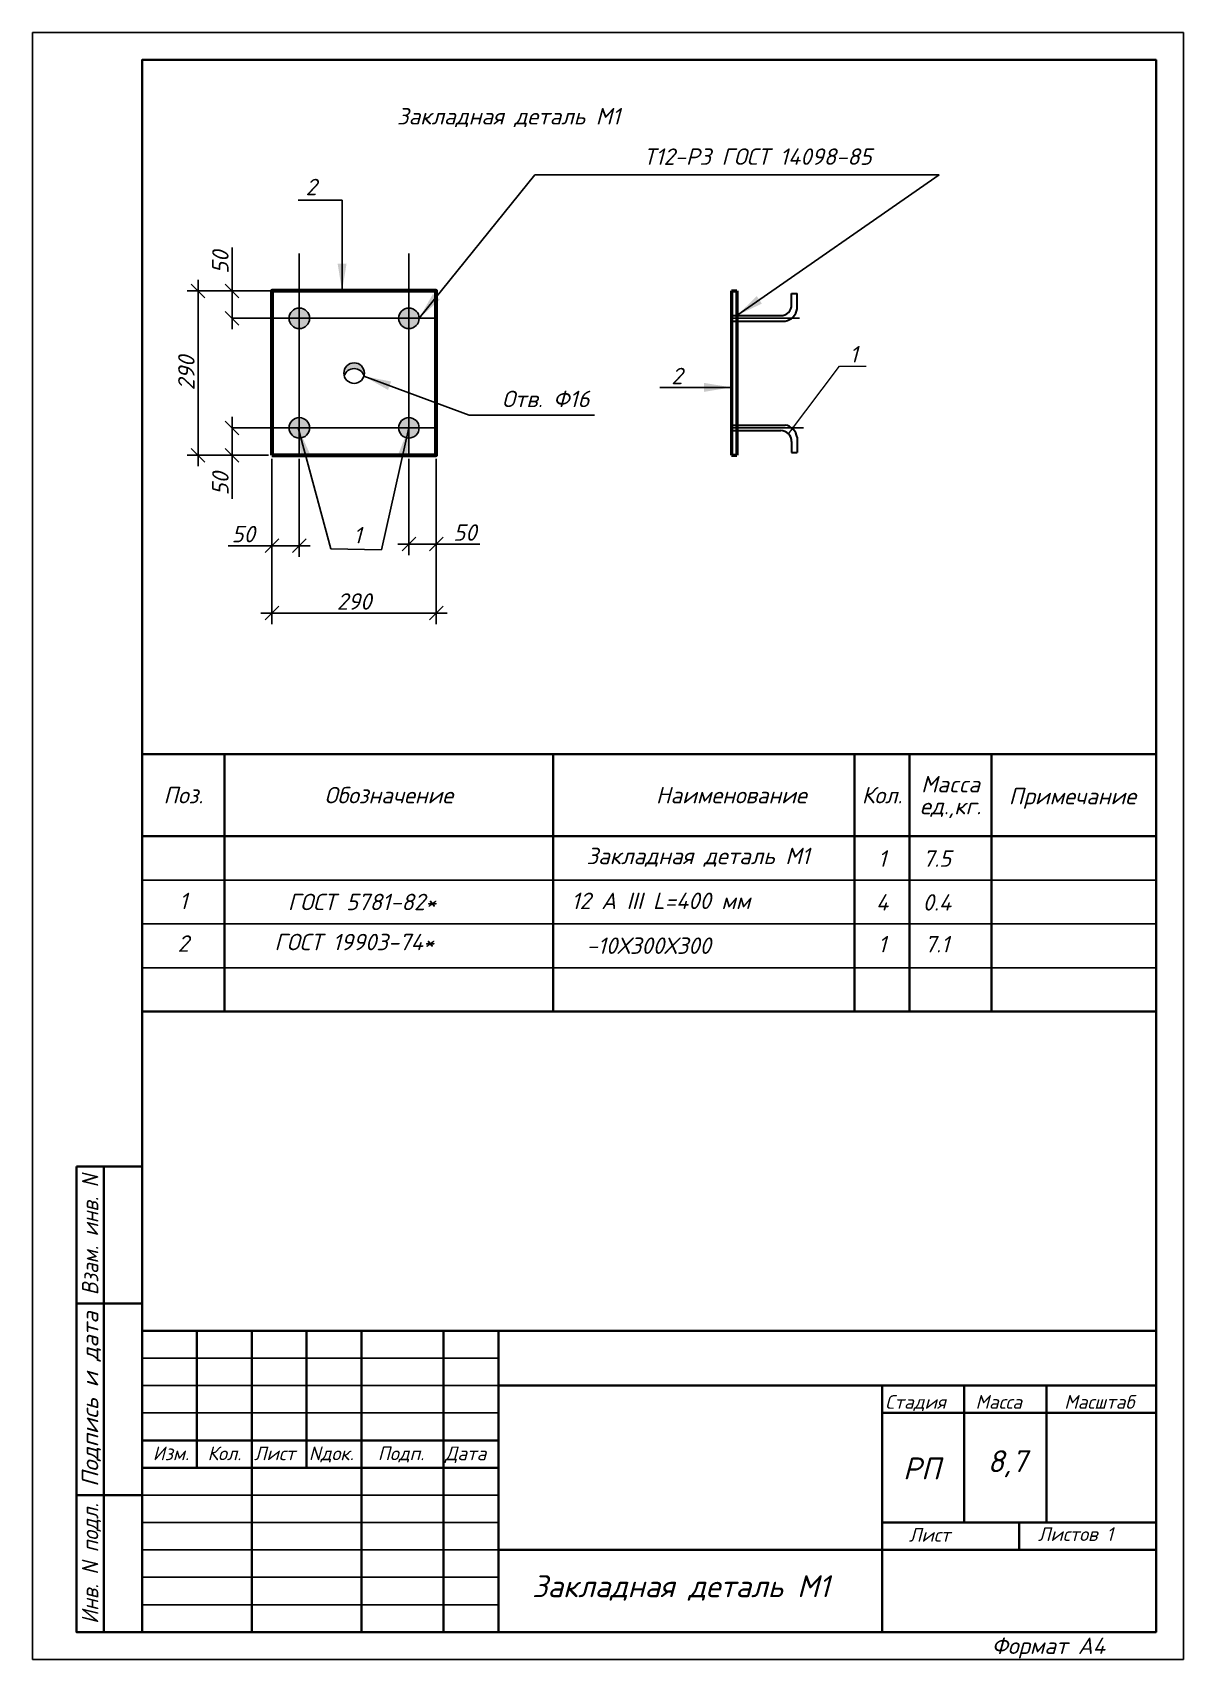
# Model space of a CAD drawing. Extents: x 108150 to 142535, y -18867 to -9422.
# Drawn here: x 140486.3 to 140696.3, y -16848.3 to -16551.3 of the extents above; entities that cross this region are included whole.
import ezdxf
from ezdxf.enums import TextEntityAlignment as Align

# ---------------------------------------------------------------- set-up
doc = ezdxf.new("R2010")
doc.units = 0
doc.header["$MEASUREMENT"] = 0
doc.header["$PDMODE"] = 32
doc.header["$PDSIZE"] = 0.6
doc.layers.add('Текст', color=2, linetype='Continuous', lineweight=15)
doc.styles.add('Romans', font='Romans.shx')
doc.styles.add('ГОСТ -3', font='isocpeui.ttf', dxfattribs={"height": 3})
doc.styles.add('ГОСТ2.5', font='isocpeur.ttf', dxfattribs={"oblique": 15, "height": 2.5})
doc.dimstyles.new('FМ100-3-P', dxfattribs={"dimtxt": 3, "dimasz": 1.5, "dimexe": 0.5, "dimexo": 1, "dimgap": 1, "dimtad": 1, "dimdec": 0, "dimlfac": 100, "dimdsep": 46, "dimtxsty": 'Romans', "dimblk": 'OBLIQUE', "dimcen": 2.5, "dimdle": 0.5, "dimclrd": 7, "dimclre": 7, "dimclrt": 7, "dimadec": 0, "dimazin": 0, "dimtfac": 1, "dimtdec": 0, "dimtmove": 0, "dimatfit": 3, "dimfxl": 1.25, "dimlwd": 15, "dimlwe": 15, "dimarcsym": 0})
doc.dimstyles.new('м10', dxfattribs={"dimtxt": 2.5, "dimasz": 2.5, "dimexe": 2, "dimexo": 0.625, "dimtad": 1, "dimdec": 0, "dimlfac": 10, "dimtxsty": 'Standard', "dimblk": 'OBLIQUE', "dimblk1": 'OBLIQUE', "dimblk2": 'OPEN30', "dimcen": -2.5, "dimdle": 2, "dimadec": 0, "dimazin": 0, "dimtfac": 1, "dimtdec": 0, "dimtmove": 0, "dimatfit": 3, "dimfxl": 1, "dimarcsym": 0})

# ---------------------------------------------------------------- blocks, each defined once
blk = doc.blocks.new('_Oblique')
at = {"color": 0, "linetype": 'ByBlock', "lineweight": -2}
blk.add_line((-0.5, -0.5), (0.5, 0.5), dxfattribs=at)
blk = doc.blocks.new('*D2974')
at = {"color": 0, "linetype": 'ByBlock', "lineweight": -2, "transparency": 16777216}
for p, q in [((140529.39, -16598.5), (140514.54, -16598.5)), ((140516.54, -16630.5), (140516.54, -16596.5)), ((140529.39, -16628.5), (140514.54, -16628.5))]:
    blk.add_line(p, q, dxfattribs=at)
at = {"layer": 'Defpoints', "color": 0, "linetype": 'ByBlock', "lineweight": 0, "transparency": 16777216}
for p in [(140516.54, -16598.5), (140530.02, -16598.5), (140530.02, -16628.5)]:
    blk.add_point(p, dxfattribs=at)
at = {"color": 0, "linetype": 'ByBlock', "lineweight": -2, "transparency": 16777216, "xscale": 2.5, "yscale": 2.5, "zscale": 2.5}
for p, rotation in [((140516.54, -16598.5), 90), ((140516.54, -16628.5), 270)]:
    blk.add_blockref('_Oblique', p, dxfattribs=dict(at, rotation=rotation))
at = {"color": 0, "linetype": 'ByBlock', "lineweight": 25, "transparency": 16777216, "insert": (140514.41, -16613.5), "char_height": 3, "attachment_point": 5, "rotation": 90, "style": 'ГОСТ -3'}
blk.add_mtext('290', dxfattribs=at)
blk = doc.blocks.new('_Open30')
at = {"color": 0, "linetype": 'ByBlock', "lineweight": -2}
for p, q in [((-1, 0.268), (0, 0)), ((0, 0), (-1, -0.268)), ((0, 0), (-1, 0))]:
    blk.add_line(p, q, dxfattribs=at)
blk = doc.blocks.new('*D2975')
at = {"color": 0, "linetype": 'ByBlock', "lineweight": -2, "transparency": 16777216}
for p, q in [((140522.74, -16598.5), (140522.74, -16590.55)), ((140522.74, -16605.5), (140522.74, -16598.5)), ((140523.37, -16598.5), (140524.74, -16598.5)), ((140523.37, -16603.5), (140524.74, -16603.5))]:
    blk.add_line(p, q, dxfattribs=at)
at = {"layer": 'Defpoints', "color": 0, "linetype": 'ByBlock', "lineweight": 0, "transparency": 16777216}
for p in [(140522.74, -16598.5), (140522.74, -16598.5), (140522.74, -16603.5)]:
    blk.add_point(p, dxfattribs=at)
at = {"color": 0, "linetype": 'ByBlock', "lineweight": -2, "transparency": 16777216, "xscale": 2.5, "yscale": 2.5, "zscale": 2.5}
for p, rotation in [((140522.74, -16598.5), 90), ((140522.74, -16603.5), 270)]:
    blk.add_blockref('_Oblique', p, dxfattribs=dict(at, rotation=rotation))
at = {"color": 0, "linetype": 'ByBlock', "lineweight": 25, "transparency": 16777216, "insert": (140520.62, -16593.28), "char_height": 3, "attachment_point": 5, "rotation": 90, "style": 'ГОСТ -3'}
blk.add_mtext('50', dxfattribs=at)
blk = doc.blocks.new('*D2976')
at = {"color": 0, "linetype": 'ByBlock', "lineweight": -2, "transparency": 16777216}
for p, q in [((140522.74, -16621.5), (140522.74, -16628.5)), ((140523.37, -16623.5), (140524.74, -16623.5)), ((140522.74, -16628.5), (140522.74, -16636.45)), ((140523.37, -16628.5), (140524.74, -16628.5))]:
    blk.add_line(p, q, dxfattribs=at)
at = {"layer": 'Defpoints', "color": 0, "linetype": 'ByBlock', "lineweight": 0, "transparency": 16777216}
for p in [(140522.74, -16623.5), (140522.74, -16628.5), (140522.74, -16628.5)]:
    blk.add_point(p, dxfattribs=at)
at = {"color": 0, "linetype": 'ByBlock', "lineweight": -2, "transparency": 16777216, "xscale": 2.5, "yscale": 2.5, "zscale": 2.5}
for p, rotation in [((140522.74, -16623.5), 90), ((140522.74, -16628.5), 270)]:
    blk.add_blockref('_Oblique', p, dxfattribs=dict(at, rotation=rotation))
at = {"color": 0, "linetype": 'ByBlock', "lineweight": 25, "transparency": 16777216, "insert": (140520.62, -16633.72), "char_height": 3, "attachment_point": 5, "rotation": 90, "style": 'ГОСТ -3'}
blk.add_mtext('50', dxfattribs=at)
blk = doc.blocks.new('*D2977')
at = {"color": 0, "linetype": 'ByBlock', "lineweight": -2, "transparency": 16777216}
for p, q in [((140530.02, -16629.13), (140530.02, -16659.32)), ((140560.02, -16629.13), (140560.02, -16659.32)), ((140528.02, -16657.32), (140562.02, -16657.32))]:
    blk.add_line(p, q, dxfattribs=at)
at = {"layer": 'Defpoints', "color": 0, "linetype": 'ByBlock', "lineweight": 0, "transparency": 16777216}
for p in [(140530.02, -16628.5), (140560.02, -16628.5), (140560.02, -16657.32)]:
    blk.add_point(p, dxfattribs=at)
at = {"color": 0, "linetype": 'ByBlock', "lineweight": -2, "transparency": 16777216, "xscale": 2.5, "yscale": 2.5, "zscale": 2.5, "rotation": 180}
blk.add_blockref('_Oblique', (140530.02, -16657.32), dxfattribs=at)
at = {"color": 0, "linetype": 'ByBlock', "lineweight": -2, "transparency": 16777216, "xscale": 2.5, "yscale": 2.5, "zscale": 2.5}
blk.add_blockref('_Oblique', (140560.02, -16657.32), dxfattribs=at)
at = {"color": 0, "linetype": 'ByBlock', "lineweight": 25, "transparency": 16777216, "insert": (140545.02, -16655.2), "char_height": 3, "attachment_point": 5, "style": 'ГОСТ -3'}
blk.add_mtext('290', dxfattribs=at)
blk = doc.blocks.new('*D2978')
at = {"color": 0, "linetype": 'ByBlock', "lineweight": -2, "transparency": 16777216}
for p, q in [((140555.02, -16629.13), (140555.02, -16646.73)), ((140560.02, -16629.13), (140560.02, -16646.73)), ((140553.02, -16644.73), (140560.02, -16644.73)), ((140560.02, -16644.73), (140567.97, -16644.73))]:
    blk.add_line(p, q, dxfattribs=at)
at = {"layer": 'Defpoints', "color": 0, "linetype": 'ByBlock', "lineweight": 0, "transparency": 16777216}
for p in [(140555.02, -16628.5), (140560.02, -16628.5), (140560.02, -16644.73)]:
    blk.add_point(p, dxfattribs=at)
at = {"color": 0, "linetype": 'ByBlock', "lineweight": -2, "transparency": 16777216, "xscale": 2.5, "yscale": 2.5, "zscale": 2.5, "rotation": 180}
blk.add_blockref('_Oblique', (140555.02, -16644.73), dxfattribs=at)
at = {"color": 0, "linetype": 'ByBlock', "lineweight": -2, "transparency": 16777216, "xscale": 2.5, "yscale": 2.5, "zscale": 2.5}
blk.add_blockref('_Oblique', (140560.02, -16644.73), dxfattribs=at)
at = {"color": 0, "linetype": 'ByBlock', "lineweight": 25, "transparency": 16777216, "insert": (140565.24, -16642.61), "char_height": 3, "attachment_point": 5, "style": 'ГОСТ -3'}
blk.add_mtext('50', dxfattribs=at)
blk = doc.blocks.new('*D2979')
at = {"color": 0, "linetype": 'ByBlock', "lineweight": -2, "transparency": 16777216}
for p, q in [((140530.02, -16629.13), (140530.02, -16647.03)), ((140535.02, -16629.13), (140535.02, -16647.03)), ((140530.02, -16645.03), (140522.07, -16645.03)), ((140537.02, -16645.03), (140530.02, -16645.03))]:
    blk.add_line(p, q, dxfattribs=at)
at = {"layer": 'Defpoints', "color": 0, "linetype": 'ByBlock', "lineweight": 0, "transparency": 16777216}
for p in [(140530.02, -16628.5), (140535.02, -16628.5), (140530.02, -16645.03)]:
    blk.add_point(p, dxfattribs=at)
at = {"color": 0, "linetype": 'ByBlock', "lineweight": -2, "transparency": 16777216, "xscale": 2.5, "yscale": 2.5, "zscale": 2.5, "rotation": 180}
blk.add_blockref('_Oblique', (140530.02, -16645.03), dxfattribs=at)
at = {"color": 0, "linetype": 'ByBlock', "lineweight": -2, "transparency": 16777216, "xscale": 2.5, "yscale": 2.5, "zscale": 2.5}
blk.add_blockref('_Oblique', (140535.02, -16645.03), dxfattribs=at)
at = {"color": 0, "linetype": 'ByBlock', "lineweight": 25, "transparency": 16777216, "insert": (140524.79, -16642.9), "char_height": 3, "attachment_point": 5, "style": 'ГОСТ -3'}
blk.add_mtext('50', dxfattribs=at)

msp = doc.modelspace()

# ---------------------------------------------------------------- hatches: boundary and pattern name
at = {"linetype": 'ByBlock', "lineweight": 25}
h = msp.add_hatch(color=256, dxfattribs=at)
h.paths.add_polyline_path([(140535.0186, -16603.5007), (140533.1447, -16603.5007, 0.41421356), (140535.0186, -16605.3746)])
h.paths.add_polyline_path([(140536.8925, -16603.5007), (140535.0186, -16603.5007), (140535.0186, -16605.3746, 0.41421356)])
h.paths.add_polyline_path([(140535.0186, -16601.6268), (140535.0186, -16603.5007), (140536.8925, -16603.5007, 0.41421356)])
h.paths.add_polyline_path([(140535.0186, -16601.6268, 0.41421356), (140533.1447, -16603.5007), (140535.0186, -16603.5007)])
h = msp.add_hatch(color=256, dxfattribs=at)
h.paths.add_polyline_path([(140555.0186, -16603.5007), (140553.1447, -16603.5007, 0.41421356), (140555.0186, -16605.3746)])
h.paths.add_polyline_path([(140556.8925, -16603.5007), (140555.0186, -16603.5007), (140555.0186, -16605.3746, 0.41421356)])
h.paths.add_polyline_path([(140555.0186, -16601.6268), (140555.0186, -16603.5007), (140556.8925, -16603.5007, 0.41421356)])
h.paths.add_polyline_path([(140555.0186, -16601.6268, 0.41421356), (140553.1447, -16603.5007), (140555.0186, -16603.5007)])
msp.add_hatch(color=256, dxfattribs=at).paths.add_polyline_path([(140543.1447, -16613.5007, 0.07067182), (140543.2188, -16614.0226, -0.75123202), (140546.8184, -16614.0226, 0.07067182), (140546.8925, -16613.5007, 1)])
h = msp.add_hatch(color=256, dxfattribs=at)
h.paths.add_polyline_path([(140535.0186, -16623.5007), (140533.1447, -16623.5007, 0.41421356), (140535.0186, -16625.3746)])
h.paths.add_polyline_path([(140536.8925, -16623.5007), (140535.0186, -16623.5007), (140535.0186, -16625.3746, 0.41421356)])
h.paths.add_polyline_path([(140535.0186, -16621.6268), (140535.0186, -16623.5007), (140536.8925, -16623.5007, 0.41421356)])
h.paths.add_polyline_path([(140535.0186, -16621.6268, 0.41421356), (140533.1447, -16623.5007), (140535.0186, -16623.5007)])
h = msp.add_hatch(color=256, dxfattribs=at)
h.paths.add_polyline_path([(140555.0186, -16623.5007), (140553.1447, -16623.5007, 0.41421356), (140555.0186, -16625.3746)])
h.paths.add_polyline_path([(140556.8925, -16623.5007), (140555.0186, -16623.5007), (140555.0186, -16625.3746, 0.41421356)])
h.paths.add_polyline_path([(140555.0186, -16621.6268), (140555.0186, -16623.5007), (140556.8925, -16623.5007, 0.41421356)])
h.paths.add_polyline_path([(140555.0186, -16621.6268, 0.41421356), (140553.1447, -16623.5007), (140555.0186, -16623.5007)])

# ---------------------------------------------------------------- linework, layer by layer
for p, q in [((140535.0186, -16628.5007, -754.4947), (140535.0186, -16591.6668, -754.4947)), ((140555.0186, -16628.5007, -754.4947), (140555.0186, -16591.6668, -754.4947)), ((140530.0186, -16598.5007, -754.4947), (140522.7437, -16598.5007, -754.4947)), ((140560.0186, -16603.5007, -754.4947), (140522.7437, -16603.5007, -754.4947)), ((140613.857, -16603.5007, -754.4947), (140626.3183, -16603.5007, -754.4947)), ((140560.0186, -16623.5007, -754.4947), (140522.7437, -16623.5007, -754.4947)), ((140613.857, -16623.5007, -754.4947), (140626.9959, -16623.5007, -754.4947)), ((140506.3475, -16683.0521, -754.4947), (140506.3475, -16698.0521, -754.4947)), ((140691.3475, -16683.0521, -754.4947), (140691.3475, -16698.0521, -754.4947)), ((140506.3475, -16706.0521, -754.4947), (140691.3475, -16706.0521, -754.4947)), ((140506.3475, -16714.0521, -754.4947), (140691.3475, -16714.0521, -754.4947)), ((140506.3475, -16722.0521, -754.4947), (140691.3475, -16722.0521, -754.4947)), ((140494.3475, -16843.334, -754.4947), (140494.3475, -16758.334, -754.4947)), ((140506.3475, -16758.334, -754.4947), (140494.3475, -16758.334, -754.4947)), ((140506.3475, -16843.334, -754.4947), (140494.3475, -16843.334, -754.4947))]:
    msp.add_line(p, q, dxfattribs=at)
at = {"linetype": 'ByBlock', "lineweight": 50}
for p, q in [((140613.857, -16598.5007, -754.4947), (140613.857, -16628.5007, -754.4947)), ((140613.857, -16598.5007, -754.4947), (140614.857, -16598.5007, -754.4947)), ((140614.857, -16598.5007, -754.4947), (140614.857, -16628.5007, -754.4947)), ((140613.857, -16628.5007, -754.4947), (140614.857, -16628.5007, -754.4947))]:
    msp.add_line(p, q, dxfattribs=at)
at = {"lineweight": 30}
for p, q in [((140624.857, -16601.0007, -754.4947), (140624.857, -16599.0007, -754.4947)), ((140625.857, -16601.7768, -754.4947), (140625.857, -16599.0007, -754.4947)), ((140613.857, -16603.0007, -754.4947), (140622.857, -16603.0007, -754.4947)), ((140613.857, -16604.0007, -754.4947), (140623.6731, -16604.0007, -754.4947)), ((140613.857, -16623.0007, -754.4947), (140623.6731, -16623.0007, -754.4947)), ((140613.857, -16624.0007, -754.4947), (140622.857, -16624.0007, -754.4947)), ((140624.857, -16626.0007, -754.4947), (140624.857, -16628.0007, -754.4947)), ((140625.857, -16625.2246, -754.4947), (140625.857, -16628.0007, -754.4947))]:
    msp.add_line(p, q, dxfattribs=at)
at = {"color": 23, "lineweight": 30}
for p, q in [((140624.857, -16599.0007, -754.4947), (140625.857, -16599.0007, -754.4947)), ((140624.857, -16628.0007, -754.4947), (140625.857, -16628.0007, -754.4947))]:
    msp.add_line(p, q, dxfattribs=at)
at = {"color": 7, "lineweight": 35}
for p, q in [((140506.3475, -16683.0521, -754.4947), (140691.3475, -16683.0521, -754.4947)), ((140521.3475, -16683.0521, -754.4947), (140521.3475, -16698.0521, -754.4947)), ((140581.3475, -16683.0521, -754.4947), (140581.3475, -16698.0521, -754.4947)), ((140636.3475, -16683.0521, -754.4947), (140636.3475, -16698.0521, -754.4947)), ((140646.3475, -16683.0521, -754.4947), (140646.3475, -16698.0521, -754.4947)), ((140661.3475, -16683.0521, -754.4947), (140661.3475, -16698.0521, -754.4947)), ((140506.3475, -16698.0521, -754.4947), (140691.3475, -16698.0521, -754.4947)), ((140521.3475, -16698.0521, -754.4947), (140521.3475, -16730.0521, -754.4947)), ((140581.3475, -16698.0521, -754.4947), (140581.3475, -16730.0521, -754.4947)), ((140636.3475, -16698.0521, -754.4947), (140636.3475, -16730.0521, -754.4947)), ((140646.3475, -16698.0521, -754.4947), (140646.3475, -16730.0521, -754.4947)), ((140661.3475, -16698.0521, -754.4947), (140661.3475, -16730.0521, -754.4947)), ((140506.3475, -16730.0521, -754.4947), (140691.3475, -16730.0521, -754.4947)), ((140499.3475, -16843.334, -754.4947), (140499.3475, -16758.334, -754.4947)), ((140506.3475, -16783.334, -754.4947), (140494.3475, -16783.334, -754.4947)), ((140691.3475, -16788.334, -754.4947), (140506.3475, -16788.334, -754.4947)), ((140516.3475, -16788.334, -754.4947), (140516.3475, -16813.334, -754.4947)), ((140526.3475, -16788.334, -754.4947), (140526.3475, -16843.334, -754.4947)), ((140536.3475, -16788.334, -754.4947), (140536.3475, -16813.334, -754.4947)), ((140546.3475, -16788.334, -754.4947), (140546.3475, -16843.334, -754.4947)), ((140561.3475, -16788.334, -754.4947), (140561.3475, -16843.334, -754.4947)), ((140571.3475, -16788.334, -754.4947), (140571.3475, -16843.334, -754.4947)), ((140691.3475, -16798.334, -754.4947), (140571.3475, -16798.334, -754.4947)), ((140641.3475, -16798.334, -754.4947), (140641.3475, -16843.334, -754.4947)), ((140656.3475, -16798.334, -754.4947), (140656.3475, -16823.334, -754.4947)), ((140671.3475, -16798.334, -754.4947), (140671.3475, -16823.334, -754.4947)), ((140691.3475, -16803.334, -754.4947), (140641.3475, -16803.334, -754.4947)), ((140571.3475, -16808.334, -754.4947), (140506.3475, -16808.334, -754.4947)), ((140571.3475, -16813.334, -754.4947), (140506.3475, -16813.334, -754.4947)), ((140506.3475, -16818.334, -754.4947), (140494.3475, -16818.334, -754.4947)), ((140691.3475, -16823.334, -754.4947), (140641.3475, -16823.334, -754.4947)), ((140666.3475, -16823.334, -754.4947), (140666.3475, -16828.334, -754.4947)), ((140641.3475, -16828.334, -754.4947), (140571.3475, -16828.334, -754.4947)), ((140691.3475, -16828.334, -754.4947), (140641.3475, -16828.334, -754.4947))]:
    msp.add_line(p, q, dxfattribs=at)
at = {"color": 7, "lineweight": 25}
for p, q in [((140506.3475, -16788.334, -754.4947), (140506.3475, -16843.334, -754.4947)), ((140571.3475, -16793.334, -754.4947), (140506.3475, -16793.334, -754.4947)), ((140571.3475, -16798.334, -754.4947), (140506.3475, -16798.334, -754.4947)), ((140571.3475, -16803.334, -754.4947), (140506.3475, -16803.334, -754.4947)), ((140571.3475, -16838.334, -754.4947), (140506.3475, -16838.334, -754.4947))]:
    msp.add_line(p, q, dxfattribs=at)
at = {"color": 7, "linetype": 'Continuous', "lineweight": 25}
for p, q in [((140691.3475, -16798.334, -754.4947), (140641.3475, -16798.334, -754.4947)), ((140571.3475, -16818.334, -754.4947), (140506.3475, -16818.334, -754.4947)), ((140571.3475, -16823.334, -754.4947), (140506.3475, -16823.334, -754.4947)), ((140571.3475, -16828.334, -754.4947), (140506.3475, -16828.334, -754.4947)), ((140571.3475, -16833.334, -754.4947), (140506.3475, -16833.334, -754.4947))]:
    msp.add_line(p, q, dxfattribs=at)
at = {"linetype": 'ByBlock', "lineweight": 25, "elevation": -754.4947}
msp.add_lwpolyline([(140486.3475, -16848.334), (140696.3475, -16848.334), (140696.3475, -16551.334), (140486.3475, -16551.334)], close=True, dxfattribs=at)
at = {"color": 7, "lineweight": 35, "elevation": -754.4947}
for points in [[(140506.3475, -16843.334), (140691.3475, -16843.334), (140691.3475, -16556.334), (140506.3475, -16556.334)], [(140494.3475, -16758.334), (140506.3475, -16758.334), (140506.3475, -16843.334), (140494.3475, -16843.334)]]:
    msp.add_lwpolyline(points, close=True, dxfattribs=at)
at = {"linetype": 'ByBlock', "lineweight": 60, "elevation": -754.4947}
msp.add_lwpolyline([(140530.0186, -16628.5007), (140560.0186, -16628.5007), (140560.0186, -16598.5007), (140530.0186, -16598.5007)], close=True, dxfattribs=at)
at = {"color": 7, "lineweight": 35, "ltscale": 0.5, "elevation": -754.4947}
msp.add_lwpolyline([(140691.3475, -16788.334), (140506.3475, -16788.334), (140506.3475, -16843.334), (140691.3475, -16843.334)], close=True, dxfattribs=at)
at = {"linetype": 'ByBlock', "lineweight": 25}
for centre in [(140535.0186, -16603.5007, -754.4947), (140555.0186, -16603.5007, -754.4947), (140545.0186, -16613.5007, -754.4947), (140535.0186, -16623.5007, -754.4947), (140555.0186, -16623.5007, -754.4947)]:
    msp.add_circle(centre, 1.8739, dxfattribs=at)
at = {"lineweight": 30}
for centre, radius, start, end in [((140622.857, -16601.0007, -754.4947), 2, 270, 0), ((140623.316, -16601.4657, -754.4947), 2.56, 278.020127, 353.019903), ((140623.316, -16625.5357, -754.4947), 2.56, 6.980097, 81.979873), ((140622.857, -16626.0007, -754.4947), 2, 0, 90)]:
    msp.add_arc(centre, radius, start, end, dxfattribs=at)
at = {"linetype": 'ByBlock', "lineweight": 25}
msp.add_arc((140545.0186, -16614.5444, -754.4947), 1.8739, 16.169903, 163.830097, dxfattribs=at)

# ---------------------------------------------------------------- texts
at = {"color": 7, "lineweight": 30, "style": 'ГОСТ -3'}
msp.add_text('Закладная деталь М1', height=3, dxfattribs=at).set_placement((140552.8481, -16568.1189, -754.4947))
at = {"linetype": 'ByBlock', "lineweight": 25, "style": 'ГОСТ -3'}
for s, p in [('Т12-Р3 ГОСТ 14098-85', (140618.6548, -16573.9864, -754.4947)), ('2', (140537.188, -16579.5303, -754.4947)), ('1', (140636.168, -16610.0576, -754.4947)), ('2', (140603.9267, -16614.0326, -754.4947)), ('Отв. Ф16', (140579.98, -16618.2235, -754.4947)), ('1', (140545.6321, -16643.0863, -754.4947)), ('Macca', (140653.8475, -16688.5521, -754.4947)), ('Поз.', (140513.8475, -16690.5521, -754.4947)), ('Обозначение', (140551.3475, -16690.5521, -754.4947)), ('Наименование', (140613.8475, -16690.5521, -754.4947)), ('Кол.', (140641.3475, -16690.5521, -754.4947)), ('Примечание', (140676.0892, -16690.7267, -754.4947)), ('ед.,кг.', (140653.8475, -16692.5521, -754.4947)), ('1', (140641.3668, -16702.1246, -754.4947)), ('7.5', (140651.3668, -16702.1246, -754.4947)), ('1', (140513.8475, -16709.8685, -754.4947)), ('ГОСТ 5781-82*', (140546.4691, -16710.0533, -754.4947)), ('12 А III L=400 мм', (140600.9871, -16709.8445, -754.4947)), ('4', (140641.3668, -16710.1246, -754.4947)), ('0.4', (140651.3668, -16710.1246, -754.4947)), ('2', (140513.8475, -16717.6333, -754.4947)), ('ГОСТ 19903-74*', (140545.0462, -16717.3663, -754.4947)), ('-10Х300Х300', (140598.7655, -16718.0305, -754.4947)), ('1', (140641.3668, -16717.751, -754.4947)), ('7.1', (140651.3668, -16717.751, -754.4947))]:
    msp.add_text(s, height=3, dxfattribs=at).set_placement(p, align=Align.MIDDLE_CENTER)
at = {"color": 86, "lineweight": 30, "style": 'ГОСТ -3'}
msp.add_text('Закладная деталь М1', height=3, dxfattribs=at).set_placement((140587.4374, -16703.1537, -754.4947))
at = {"linetype": 'ByBlock', "lineweight": 25, "style": 'ГОСТ -3'}
for s, width, p, p2 in [('Взам. инв. N', 0.897376, (140498.3475, -16781.834, -754.4947), (140498.3475, -16759.834, -754.4947)), ('Подпись и дата', 1.030143, (140498.3475, -16816.834, -754.4947), (140498.3475, -16784.834, -754.4947)), ('Инв. N подл.', 0.931934, (140498.3475, -16841.834, -754.4947), (140498.3475, -16819.834, -754.4947))]:
    msp.add_text(s, height=3, rotation=90, dxfattribs=dict(at, width=width)).set_placement(p, p2, align=Align.FIT)
at = {"color": 7, "linetype": 'Continuous', "lineweight": 25, "style": 'ГОСТ -3'}
for s, p in [('Стадия', (140641.9218, -16802.5809, -754.4947)), ('Масса', (140658.3951, -16802.5729, -754.4947)), ('Масштаб', (140674.5948, -16802.5662, -754.4947)), ('Изм.', (140508.2765, -16811.9624, -1410.9243)), ('Кол.', (140518.2765, -16811.9624, -1410.9243)), ('Лист', (140526.7565, -16811.9624, -1410.9243)), ('Nдок.', (140536.7565, -16811.9624, -1410.9243)), ('Подп.', (140549.3406, -16811.9624, -1410.9243)), ('Дата', (140561.6044, -16811.9624, -1410.9243)), ('Лист', (140646.2613, -16826.8357, -754.4947)), ('Листов 1 ', (140669.8076, -16826.7014, -754.4947))]:
    msp.add_text(s, height=2.5, dxfattribs=at).set_placement(p)
at = {"color": 7, "ltscale": 20, "style": 'ГОСТ -3'}
msp.add_text('Формат A4', height=3, dxfattribs=at).set_placement((140661.3475, -16847.334, -754.4947))
at = {"color": 2, "lineweight": 25, "insert": (140577.5013, -16832.9679, -754.4947), "char_height": 4, "width": 98.335001, "attachment_point": 1, "style": 'ГОСТ -3'}
msp.add_mtext('Закладная деталь М1', dxfattribs=at)
at = {"layer": 'Текст', "insert": (140660.5999, -16810.1434, -754.4947), "char_height": 4, "width": 8.949904, "attachment_point": 1, "style": 'ГОСТ2.5'}
msp.add_mtext('8,7', dxfattribs=at)
at = {"layer": 'Текст', "color": 2, "insert": (140645.1686, -16811.4655, -754.4947), "char_height": 4, "width": 8.161037, "attachment_point": 1, "style": 'ГОСТ2.5'}
msp.add_mtext('РП', dxfattribs=at)

# ---------------------------------------------------------------- dimensions: what is measured, and where the dimension line sits
at = {"linetype": 'ByBlock', "lineweight": 25}
for base, p1, p2, text, picture, middle in [((140522.7437, -16598.5007, -754.4947), (140522.7437, -16603.5007, -754.4947), (140522.7437, -16598.5007, -754.4947), '50', '*D2975', (140520.6187, -16593.2768, -754.4947)), ((140516.535, -16598.5007, -754.4947), (140530.0186, -16628.5007, -754.4947), (140530.0186, -16598.5007, -754.4947), '290', '*D2974', (140514.41, -16613.5007, -754.4947)), ((140522.7437, -16628.5007, -754.4947), (140522.7437, -16623.5007, -754.4947), (140522.7437, -16628.5007, -754.4947), '50', '*D2976', (140520.6187, -16633.7246, -754.4947))]:
    dim = msp.add_linear_dim(base=base, p1=p1, p2=p2, angle=90, text=text, dimstyle='м10', override={"dimtxsty": 'ГОСТ -3'}, dxfattribs=at)
    dim.commit()
    dim.dimension.update_dxf_attribs({"geometry": picture, "text_midpoint": middle})
for base, p1, p2, text, picture, middle in [((140530.0186, -16645.0291, -754.4947), (140535.0186, -16628.5007, -754.4947), (140530.0186, -16628.5007, -754.4947), '50', '*D2979', (140524.7947, -16642.9041, -754.4947)), ((140560.0186, -16657.321, -754.4947), (140530.0186, -16628.5007, -754.4947), (140560.0186, -16628.5007, -754.4947), '290', '*D2977', (140545.0186, -16655.196, -754.4947)), ((140560.0186, -16644.7339, -754.4947), (140555.0186, -16628.5007, -754.4947), (140560.0186, -16628.5007, -754.4947), '50', '*D2978', (140565.2425, -16642.6089, -754.4947))]:
    dim = msp.add_linear_dim(base=base, p1=p1, p2=p2, text=text, dimstyle='м10', override={"dimtxsty": 'ГОСТ -3'}, dxfattribs=at)
    dim.commit()
    dim.dimension.update_dxf_attribs({"geometry": picture, "text_midpoint": middle})

# ---------------------------------------------------------------- leaders
for points in [[(140556.8924, -16603.4785, -754.4947), (140578.0105, -16577.3055, -754.4947), (140651.7566, -16577.3055, -754.4947)], [(140614.857, -16603.0007, -754.4947), (140651.7566, -16577.3055, -754.4947)], [(140542.8275, -16598.5007, -754.4947), (140542.8275, -16581.9496, -754.4947), (140534.8051, -16581.9496, -754.4947)], [(140546.8032, -16614.0724, -754.4947), (140566.0233, -16621.1976, -754.4947), (140588.8561, -16621.1976, -754.4947)], [(140613.857, -16616.1125, -754.4947), (140600.8226, -16616.1125, -754.4947)], [(140534.8051, -16623.5007, -754.4947), (140540.7735, -16645.5925, -754.4947), (140549.9907, -16645.7631, -754.4947)], [(140555.0186, -16623.5007, -754.4947), (140549.9907, -16645.7631, -754.4947)]]:
    msp.add_leader(points, dimstyle='м10', override={"dimasz": 5, "dimtad": 0, "dimtxsty": 'ГОСТ -3'}, dxfattribs=at)
at = {"color": 23, "lineweight": 25}
msp.add_leader([(140624.2712, -16624.5865, -754.4947), (140633.572, -16612.2417, -754.4947), (140638.4603, -16612.2417, -754.4947)], dimstyle='FМ100-3-P', override={"dimgap": 0.625, "dimtad": 0, "dimtxsty": 'ГОСТ -3', "dimfxl": 2, "dimarcsym": 1}, dxfattribs=at)

doc.saveas('drawing.dxf')
